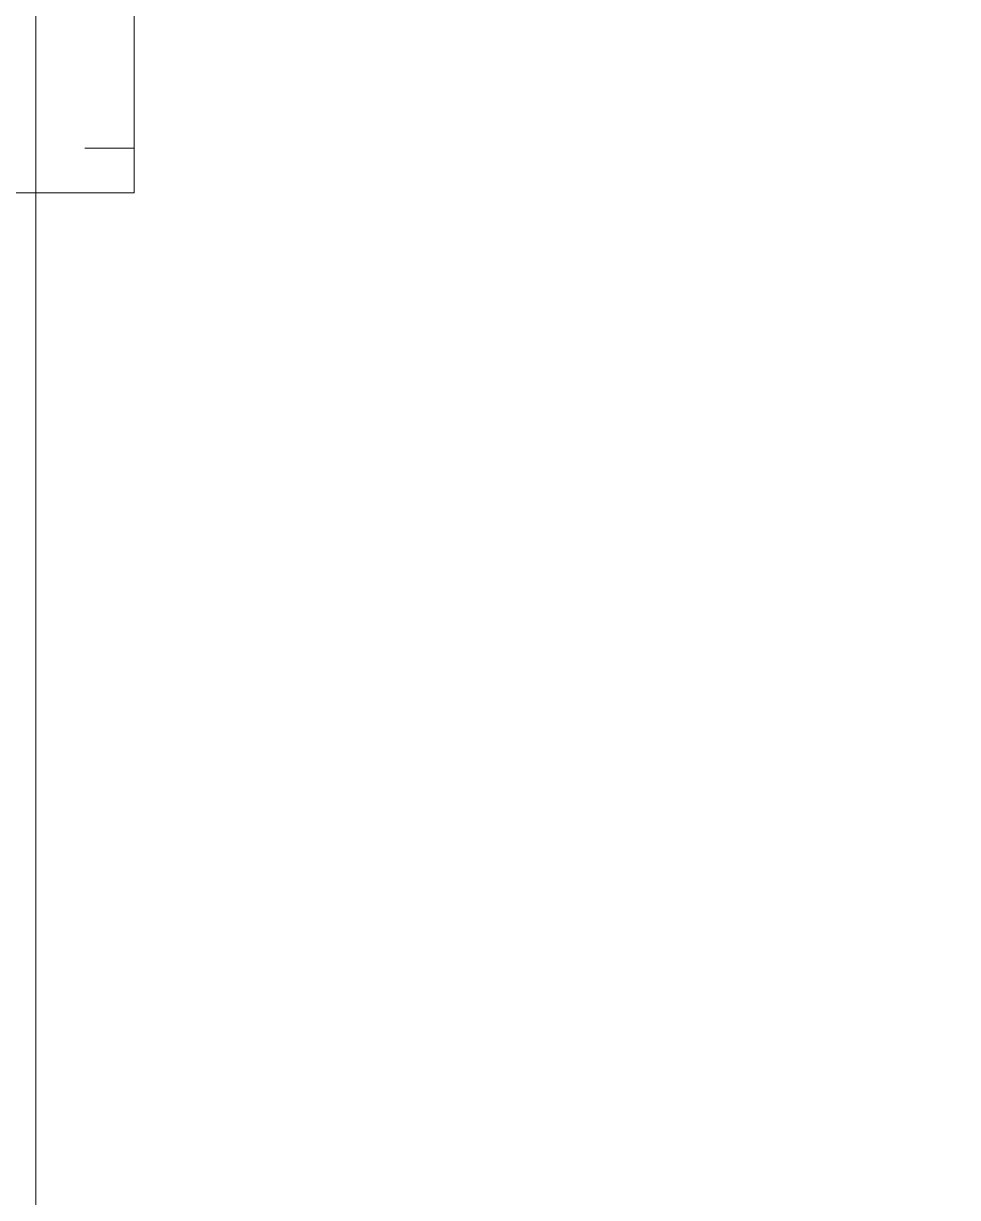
# Model space of a CAD drawing. Extents: x -2749 to 23780, y -1311 to 8245.
# Drawn here: x 1182 to 1220.02, y 784.09 to 831.9 of the extents above; entities that cross this region are included whole.
import ezdxf

# ---------------------------------------------------------------- set-up
doc = ezdxf.new("R2010")
doc.units = 0
doc.header["$MEASUREMENT"] = 0
doc.layers.get('0').update_dxf_attribs({"color": 9, "lineweight": 9})
for name, color, linetype, lineweight in [('06D', 9, 'Continuous', 9), ('11', 9, 'Continuous', 9), ('30', 251, 'Continuous', 9)]:
    doc.layers.add(name, color=color, linetype=linetype, lineweight=lineweight)

# ---------------------------------------------------------------- blocks, each defined once
blk = doc.blocks.new('fsdfsfsfsfd')
at = {"layer": '06D', "elevation": 0}
blk.add_lwpolyline([(52591.75, -74474.977), (52589.75, -74474.977), (52589.75, -74595.977), (52591.75, -74595.977)], dxfattribs=at)
blk = doc.blocks.new('p-zemin kat')
at = {"layer": '06D'}
blk.add_lwpolyline([(1182.5, 825), (1186.5, 825), (1186.5, 827)], dxfattribs=at)
at = {"layer": '11'}
blk.add_lwpolyline([(1182.5, 425), (1182.5, 825), (1162.5, 825), (1162.5, 325), (1699.557, 325), (1699.557, 345), (1262.5, 345)], dxfattribs=at)
at = {"xscale": -1}
blk.add_blockref('fsdfsfsfsfd', (53776.25, 75422.795), dxfattribs=at)

msp = doc.modelspace()

# ---------------------------------------------------------------- linework, layer by layer
at = {"layer": '30'}
msp.add_lwpolyline([(4292.45, 2243.323, 0.306966), (1779.976, 816.745), (1738.602, 837.178, 0.011281), (1688.646, 730), (1517.5, 730), (1517.5, 347), (1397.5, 347), (1397.5, 735), (1182.5, 735), (1182.5, 1355), (1964.5, 1355), (1964.5, 2480), (1964.5, 2652), (1964.5, 2803), (1964.5, 2827), (2200.5, 2827), (2200.5, 2803), (2200.5, 2803), (2407.825, 2803), (2580.5, 2803)], format="xyb", dxfattribs=at)

# ---------------------------------------------------------------- block references
msp.add_blockref('p-zemin kat', (0, 0))

doc.saveas('drawing.dxf')
